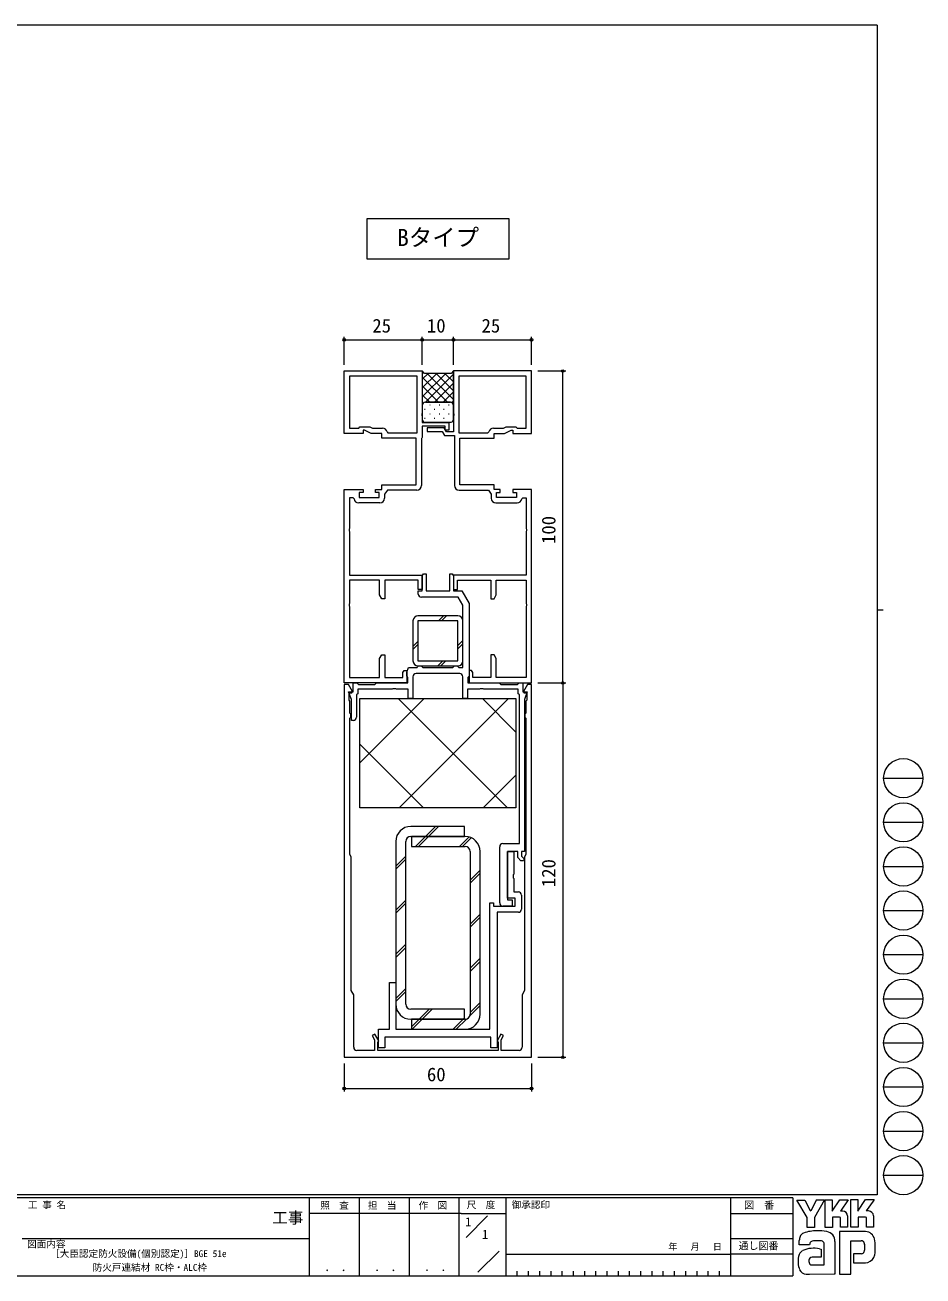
# Model space of a CAD drawing. Units: millimetres on the paper. Extents: x -283 to 283, y -202 to 202.
# Drawn here: x -4.4 to 283.4, y -201.5 to 199.5 of the extents above; entities that cross this region are included whole.
import ezdxf
from ezdxf.enums import TextEntityAlignment as Align

# ---------------------------------------------------------------- set-up
doc = ezdxf.new("R2010")
doc.units = ezdxf.units.MM
for name, color, linetype, lineweight in [('0-0_0', 3, 'Continuous', 9), ('0-1_USER1', 4, 'Continuous', 9), ('0-2_YKK_ZWAK', 6, 'Continuous', 9), ('0-3_YKK_11', 7, 'Continuous', 9), ('0-4_YKK_12', 7, 'Continuous', 9)]:
    doc.layers.add(name, color=color, linetype=linetype, lineweight=lineweight)
doc.styles.add('ＭＳ ゴシック', font='')
doc.styles.get('ＭＳ ゴシック').set_extended_font_data('MS Gothic')

msp = doc.modelspace()

# ---------------------------------------------------------------- linework, layer by layer
at = {"layer": '0-0_0'}
msp.add_lwpolyline([(105.215, 137.473), (150.584, 137.473), (150.584, 124.454), (105.215, 124.454)], close=True, dxfattribs=at)
at = {"layer": '0-1_USER1'}
for p, q in [((132.9, 87.934), (132.569, 88.265)), ((122.9, 86.022), (124.724, 87.846)), ((122.9, 83.193), (127.552, 87.846)), ((122.9, 80.365), (130.381, 87.846)), ((130.924, 78.596), (122.9, 86.621)), ((123.959, 78.596), (132.9, 87.537)), ((132.9, 79.449), (124.502, 87.846)), ((126.788, 78.596), (132.9, 84.708)), ((132.9, 82.278), (127.331, 87.846)), ((132.9, 85.106), (130.159, 87.846)), ((128.096, 78.596), (122.9, 83.792)), ((125.267, 78.596), (122.9, 80.964)), ((129.616, 78.596), (132.9, 81.88)), ((123.001, 78.034), (122.9, 78.135)), ((122.9, 77.596), (122.9, 73.154)), ((123.645, 76.311), (123.845, 76.311)), ((131.9, 78.596), (123.9, 78.596)), ((123.9, 78.596), (131.9, 78.596)), ((125.26, 77.726), (125.46, 77.726)), ((126.675, 76.311), (126.875, 76.311)), ((128.29, 77.726), (128.49, 77.726)), ((129.705, 76.311), (129.905, 76.311)), ((131.32, 77.726), (131.52, 77.726)), ((132.342, 78.493), (132.9, 79.051)), ((132.735, 76.311), (132.9, 76.311)), ((132.9, 73.154), (132.9, 77.596)), ((123.645, 73.481), (123.845, 73.481)), ((125.26, 74.896), (125.46, 74.896)), ((126.675, 73.481), (126.875, 73.481)), ((128.29, 74.896), (128.49, 74.896)), ((129.705, 73.481), (129.905, 73.481)), ((131.32, 74.896), (131.52, 74.896)), ((132.735, 73.481), (132.9, 73.481)), ((123.9, 72.154), (132.1, 72.154)), ((119.899, 8.496), (119.899, -4.304)), ((134.299, 10.096), (121.499, 10.096)), ((128.095, 8.496), (129.695, 10.096)), ((129.095, 8.496), (130.695, 10.096)), ((135.899, -4.304), (135.899, 8.496)), ((119.899, 0.301), (121.499, 1.901)), ((119.899, -0.699), (121.499, 0.901)), ((134.299, 0.559), (135.899, 2.159)), ((134.299, -0.441), (135.899, 1.159)), ((121.499, -5.904), (134.299, -5.904)), ((127.837, -5.904), (129.437, -4.304)), ((128.837, -5.904), (130.437, -4.304)), ((102.899, -37.046), (123.542, -16.404)), ((150.194, -51.404), (115.194, -16.404)), ((115.482, -51.404), (150.482, -16.404)), ((152.899, -27.168), (142.135, -16.404)), ((123.253, -51.404), (102.899, -31.05)), ((142.423, -51.404), (152.899, -40.927)), ((123.886, -60.604), (127.086, -57.404)), ((124.886, -60.604), (128.086, -57.404)), ((114.399, -62.204), (114.399, -114.404)), ((117.599, -114.404), (117.599, -62.204)), ((120.686, -63.804), (123.886, -60.604)), ((121.686, -63.804), (124.886, -60.604)), ((134.828, -63.804), (137.86, -60.772)), ((135.828, -63.804), (138.594, -61.038)), ((114.399, -70.09), (117.599, -66.89)), ((114.399, -71.09), (117.599, -67.89)), ((138.199, -65.404), (138.199, -117.604)), ((141.399, -117.604), (141.399, -65.404)), ((138.199, -74.574), (141.399, -71.374)), ((138.199, -75.574), (141.399, -72.374)), ((114.399, -84.232), (117.599, -81.032)), ((114.399, -85.232), (117.599, -82.032)), ((138.199, -88.716), (141.399, -85.516)), ((138.199, -89.716), (141.399, -86.516)), ((114.399, -98.374), (117.599, -95.174)), ((114.399, -99.374), (117.599, -96.174)), ((138.199, -102.858), (141.399, -99.658)), ((138.199, -103.858), (141.399, -100.658)), ((114.399, -112.516), (117.599, -109.316)), ((114.399, -113.516), (117.599, -110.316)), ((121.854, -119.204), (125.054, -116.004)), ((122.854, -119.204), (126.054, -116.004)), ((138.13, -118.07), (141.399, -114.801)), ((138.199, -117.001), (141.399, -113.801)), ((119.399, -121.658), (121.854, -119.204)), ((119.654, -122.404), (122.854, -119.204)), ((132.797, -122.404), (135.997, -119.204)), ((133.797, -122.404), (137.066, -119.134)), ((135.997, -119.204), (136.399, -118.801))]:
    msp.add_line(p, q, dxfattribs=at)
for points in [[(132.9, 88.596), (132.15, 87.846), (123.65, 87.846), (122.9, 88.596), (122.9, 77.596)], [(132.9, 77.596), (132.9, 88.596), (132.15, 87.846), (123.65, 87.846), (122.9, 88.596)], [(119.199, -60.604), (136.399, -60.604), (136.399, -57.404), (119.199, -57.404)], [(136.599, -60.604), (119.399, -60.604), (119.399, -63.804), (136.599, -63.804)], [(119.199, -119.204), (136.399, -119.204), (136.399, -116.004), (119.199, -116.004)], [(136.599, -119.204), (119.399, -119.204), (119.399, -122.404), (136.599, -122.404)]]:
    msp.add_lwpolyline(points, dxfattribs=at)
for points in [[(121.499, 8.496), (121.499, -4.304), (134.299, -4.304), (134.299, 8.496)], [(152.899, -51.404), (102.899, -51.404), (102.899, -16.404), (152.899, -16.404)]]:
    msp.add_lwpolyline(points, close=True, dxfattribs=at)
for centre, radius, start, end in [((123.9, 77.596), 1, 90, 180), ((123.9, 77.596), 1, 90, 180), ((131.9, 77.596), 1, 0, 90), ((131.9, 77.596), 1, 0, 90), ((123.9, 73.154), 1, 180, 270), ((131.957, 73.088), 0.945, 278.65949, 4.02089), ((121.499, 8.496), 1.6, 90, 180), ((134.299, 8.496), 1.6, 0, 90), ((121.499, -4.304), 1.6, 180, 270), ((134.299, -4.304), 1.6, 270, 0), ((119.199, -62.204), 4.8, 90, 180), ((119.199, -62.204), 1.6, 90, 180), ((136.599, -65.404), 4.8, 0, 90), ((136.599, -65.404), 1.6, 0, 90), ((119.199, -114.404), 4.8, 180, 270), ((119.199, -114.404), 1.6, 180, 270), ((136.599, -117.604), 1.6, 270, 0), ((136.599, -117.604), 4.8, 270, 0)]:
    msp.add_arc(centre, radius, start, end, dxfattribs=at)
at = {"layer": '0-2_YKK_ZWAK'}
for p, q in [((97.9, 90.596), (97.9, 99.596)), ((97.9, 98.596), (122.899, 98.596)), ((122.899, 90.596), (122.899, 99.596)), ((122.899, 90.596), (122.899, 99.596)), ((122.899, 98.596), (132.9, 98.596)), ((132.9, 90.596), (132.9, 99.596)), ((132.9, 90.596), (132.9, 99.596)), ((132.9, 98.596), (157.9, 98.596)), ((157.9, 90.596), (157.9, 99.596)), ((159.9, 88.596), (168.9, 88.596)), ((167.9, -11.404), (167.9, 88.596)), ((159.9, -11.404), (168.9, -11.404)), ((159.9, -11.404), (168.9, -11.404)), ((167.9, -11.404), (167.9, -131.404)), ((159.9, -131.404), (168.9, -131.404)), ((97.899, -133.404), (97.899, -142.404)), ((157.899, -133.404), (157.899, -142.404)), ((97.899, -141.404), (157.899, -141.404))]:
    msp.add_line(p, q, dxfattribs=at)
for centre in [(97.9, 98.596), (122.899, 98.596), (122.899, 98.596), (132.9, 98.596), (132.9, 98.596), (157.9, 98.596), (167.9, 88.596), (167.9, -11.404), (167.9, -11.404), (167.9, -131.404), (97.899, -141.404), (157.899, -141.404)]:
    msp.add_circle(centre, 0.425, dxfattribs=at)
at = {"layer": '0-3_YKK_11'}
for p, q in [((121.2, 86.896), (99.6, 86.896)), ((156.2, 86.896), (134.6, 86.896)), ((109.3, 46.296), (102.5, 46.296)), ((146.5, 46.296), (153.3, 46.296)), ((147.7, -81.904), (147.7, -63.904)), ((154.699, -79.404), (154.699, -83.904)), ((153.699, -84.904), (146.899, -84.904))]:
    msp.add_line(p, q, dxfattribs=at)
for points in [[(97.9, -11.404), (97.9, 50.596), (103.9, 50.596), (103.9, 49.596), (102.7, 49.596), (102.7, 47.996), (109.1, 47.996), (109.1, 49.596), (107.9, 49.596), (107.9, 50.596), (109.9, 50.596), (109.9, 52.096), (120.9, 52.096), (120.9, 67.096), (109.9, 67.096), (109.9, 68.596), (106.544, 68.596), (104.4, 69.596), (103.9, 69.596), (103.9, 68.596), (97.9, 68.596), (97.9, 88.596), (122.9, 88.596), (122.9, 75.055), (122.78, 74.871), (122.78, 74.321), (122.9, 74.138), (122.9, 72.096), (131.4, 72.096), (131.4, 69.596), (130.2, 69.596), (130.2, 70.896), (122.9, 70.896), (122.9, 67.296), (122.75, 67.103), (122.6, 66.909), (122.6, 51.896)], [(157.9, -11.404), (157.9, 50.596), (151.9, 50.596), (151.9, 49.596), (153.1, 49.596), (153.1, 47.996), (146.7, 47.996), (146.7, 49.596), (147.9, 49.596), (147.9, 50.596), (145.9, 50.596), (145.9, 52.096), (134.9, 52.096), (134.9, 67.096), (145.9, 67.096), (145.9, 68.596), (149.255, 68.596), (151.4, 69.596), (151.9, 69.596), (151.9, 68.596), (157.9, 68.596), (157.9, 88.596), (132.9, 88.596), (132.9, 75.055), (133.02, 74.871), (133.02, 74.321), (132.9, 74.138), (132.9, 69.096), (130.65, 69.096), (129.9, 70.396), (124.4, 70.396), (124.4, 69.196), (129.207, 69.196), (129.957, 67.896), (133.2, 67.896), (133.2, 51.896)], [(121.2, 86.896), (99.6, 86.896), (99.6, 70.296), (102.5, 70.296), (102.9, 70.696), (106.063, 70.696), (106.921, 70.296), (110.1, 70.296)], [(111.579, 69.046), (111.874, 68.796), (121.2, 68.796), (121.2, 86.896)], [(156.2, 86.896), (134.6, 86.896), (134.6, 68.796), (143.925, 68.796), (144.221, 69.046)], [(145.7, 70.296), (148.878, 70.296), (149.736, 70.696), (152.9, 70.696), (153.3, 70.296), (156.2, 70.296), (156.2, 86.896)], [(121.1, 50.396), (111.7, 50.396), (110.8, 49.111), (110.8, 47.796)], [(134.7, 50.396), (144.1, 50.396), (145, 49.111), (145, 47.796)], [(101.009, 47.63), (100.711, 47.896), (99.6, 47.896), (99.6, 38.055), (99.48, 37.871), (99.48, 37.321), (99.6, 37.138), (99.6, 23.096), (122.9, 23.096), (122.9, 18.596), (121.6, 18.596), (121.6, 21.596), (110.9, 21.596), (110.9, 15.596), (109.9, 15.596), (109.2, 16.809), (109.2, 21.596), (99.6, 21.596), (99.6, 14.055), (99.48, 13.871), (99.48, 13.321), (99.6, 13.138), (99.6, -9.704), (109.2, -9.704), (109.2, -3.616), (109.9, -2.404), (110.9, -2.404), (110.9, -9.704), (116.7, -9.704), (116.7, -8.097), (117.1, -7.404), (117.9, -7.404), (117.9, -11.404), (97.9, -11.404)], [(154.79, 47.63), (155.088, 47.896), (156.2, 47.896), (156.2, 38.055), (156.32, 37.871), (156.32, 37.321), (156.2, 37.138), (156.2, 23.096), (132.9, 23.096), (132.9, 18.596), (134.2, 18.596), (134.2, 21.596), (144.9, 21.596), (144.9, 15.596), (145.9, 15.596), (146.6, 16.809), (146.6, 21.596), (156.2, 21.596), (156.2, 14.055), (156.32, 13.871), (156.32, 13.321), (156.2, 13.138), (156.2, -9.704), (146.6, -9.704), (146.6, -3.616), (145.9, -2.404), (144.9, -2.404), (144.9, -9.704), (139.1, -9.704), (139.1, -8.097), (138.7, -7.404), (137.9, -7.404), (137.9, -11.404), (157.9, -11.404)], [(121.6, 17.096), (121.6, 18.096), (122.9, 18.096), (122.9, 22.904), (123.3, 23.596), (124.1, 23.596), (124.1, 18.096), (131.7, 18.096), (131.7, 23.596), (132.5, 23.596), (132.9, 22.904), (132.9, 18.096), (135.59, 18.096), (137.9, 14.096), (137.9, -9.204), (137.7, -9.404), (137.5, -9.604), (137.5, -11.404), (147.6, -11.404), (147.9, -11.704), (148.1, -11.904), (153.4, -11.904), (153.6, -11.704), (153.9, -11.404), (155.1, -11.404), (155.1, -14.204), (156.528, -14.204), (155.6, -16.754)], [(100.8, -23.404), (100.2, -23.404), (100.2, -16.754), (99.271, -14.204), (100.7, -14.204), (100.7, -11.404), (101.9, -11.404), (102.2, -11.704), (102.4, -11.904), (107.7, -11.904), (107.9, -11.704), (108.2, -11.404), (118.3, -11.404), (118.3, -9.604), (118.1, -9.404), (117.9, -9.204), (117.9, -7.904), (118.446, -6.404), (121.2, -6.404), (121.4, -6.204), (121.7, -5.904), (122.6, -5.904), (122.9, -6.204), (123.1, -6.404), (132.7, -6.404), (132.9, -6.204), (133.2, -5.904), (134.1, -5.904), (134.4, -6.204), (134.6, -6.404), (135.9, -6.404), (135.9, 13.561), (134.435, 16.096), (122.6, 16.096)], [(97.899, -11.904), (97.899, -131.404), (157.899, -131.404), (157.899, -11.904), (156.599, -11.904), (155.276, -14.195), (155.473, -14.536), (156.399, -14.536), (156.399, -16.904), (156.099, -17.204), (156.099, -21.104), (155.799, -21.404), (155.799, -22.404), (156.099, -22.704), (156.099, -66.404), (155.699, -67.096), (155.699, -110.018), (154.899, -111.404), (154.899, -128.204)], [(100.899, -128.204), (100.899, -111.404), (100.099, -110.018), (100.099, -67.096), (99.699, -66.404), (99.699, -22.704), (99.999, -22.404), (99.999, -21.404), (99.699, -21.104), (99.699, -17.204), (99.399, -16.904), (99.399, -14.536), (100.326, -14.536), (100.523, -14.195), (99.199, -11.904), (97.899, -11.904)], [(119.9, -9.404), (119.9, -16.404), (118.4, -16.404), (118.4, -13.404), (114.57, -13.404), (114.379, -13.261), (113.42, -13.261), (113.229, -13.404), (102.2, -13.404), (102.2, -14.873), (101.8, -15.104), (101.8, -22.404)], [(134.9, -8.404), (127.9, -8.404), (120.9, -8.404)], [(148.7, -62.904), (154, -62.904), (154, -15.104), (153.6, -14.873), (153.6, -13.404), (142.57, -13.404), (142.379, -13.261), (141.42, -13.261), (141.229, -13.404), (137.4, -13.404), (137.4, -16.404), (135.9, -16.404), (135.9, -9.404)], [(155.6, -16.754), (155.6, -65.404), (154.7, -65.404), (154.7, -66.906), (155.55, -67.757), (155.282, -68.404), (154.5, -68.404), (153.5, -67.404), (153.5, -65.404), (150.2, -65.404), (150.2, -80.904), (151.7, -80.904), (151.7, -82.904), (148.7, -82.904)], [(146.899, -84.904), (146.899, -128.404), (144.899, -128.404), (144.899, -124.904), (110.899, -124.904), (110.899, -128.404), (108.899, -128.404), (108.899, -122.404), (112.399, -122.404), (112.399, -107.404), (114.399, -107.404), (114.399, -122.404), (144.499, -122.404), (144.499, -81.904), (145.699, -81.904), (145.699, -82.904), (152.699, -82.904), (152.699, -80.404), (150.199, -80.404), (150.199, -65.404), (152.199, -65.404), (152.199, -72.733), (152.057, -72.924), (152.057, -73.883), (152.199, -74.074), (152.199, -78.404), (153.699, -78.404)], [(153.899, -129.204), (148.2, -129.204), (148.2, -125.771), (148.96, -124.454), (148.094, -123.954), (146.853, -126.104), (147.2, -126.704), (147.2, -129.204), (108.6, -129.204), (108.6, -126.704), (108.946, -126.104), (107.705, -123.954), (106.839, -124.454), (107.6, -125.771), (107.6, -129.204), (101.899, -129.204)]]:
    msp.add_lwpolyline(points, dxfattribs=at)
for centre, radius, start, end in [((110.1, 68.796), 1.5, 9.59408, 89.99999), ((145.7, 68.796), 1.5, 90.00001, 170.40592), ((121.1, 51.896), 1.5, 270.00001, 359.99999), ((134.7, 51.896), 1.5, 180.00001, 269.99999), ((102.5, 47.796), 1.5, 186.37939, 270), ((109.3, 47.796), 1.5, 270.00001, 359.99999), ((146.5, 47.796), 1.5, 180.00001, 269.99999), ((153.3, 47.796), 1.5, 270, 353.62061), ((122.6, 17.096), 1, 180.00001, 269.99999), ((120.9, -9.404), 1, 90.00001, 179.99999), ((134.9, -9.404), 1, 0.00001, 89.99999), ((100.8, -22.404), 1, 270.00001, 359.99999), ((148.7, -63.904), 1, 90.00001, 179.99999), ((153.699, -79.404), 1, 0.00001, 89.99999), ((148.7, -81.904), 1, 180.00001, 269.99999), ((153.699, -83.904), 1, 270.00001, 359.99999), ((101.899, -128.204), 1, 180.00001, 269.99999), ((153.899, -128.204), 1, 270.00001, 359.99999)]:
    msp.add_arc(centre, radius, start, end, dxfattribs=at)
at = {"layer": '0-4_YKK_12'}
for p, q in [((268.637, 199.5), (-281.363, 199.5)), ((268.637, 199.5), (268.637, -175.5)), ((268.637, 12), (270.637, 12)), ((270.763, -41.94), (283.363, -41.94)), ((270.763, -56.08), (283.363, -56.08)), ((270.763, -70.22), (283.363, -70.22)), ((270.763, -84.36), (283.363, -84.36)), ((270.763, -98.5), (283.363, -98.5)), ((270.763, -112.64), (283.363, -112.64)), ((270.763, -126.78), (283.363, -126.78)), ((270.763, -140.92), (283.363, -140.92)), ((270.763, -155.06), (283.363, -155.06)), ((270.763, -169.2), (283.363, -169.2)), ((268.637, -175.5), (-281.363, -175.5)), ((241.637, -176.5), (-281.363, -176.5)), ((86.637, -176.5), (86.637, -201.5)), ((102.637, -176.5), (102.637, -201.5)), ((118.637, -176.5), (118.637, -201.5)), ((134.637, -176.5), (134.637, -201.5)), ((149.637, -176.5), (149.637, -201.5)), ((221.637, -176.5), (221.637, -201.5)), ((241.637, -176.5), (241.637, -201.5)), ((246.231, -182.785), (242.949, -177.147)), ((242.949, -177.147), (245.459, -177.147)), ((245.459, -177.147), (247.254, -180.506)), ((249.234, -177.07), (247.409, -180.622)), ((251.824, -177.07), (248.587, -182.804)), ((249.234, -177.07), (251.824, -177.07)), ((251.965, -185.951), (251.965, -177.089)), ((251.965, -177.089), (254.263, -177.089)), ((254.263, -180.731), (256.676, -177.051)), ((254.263, -177.089), (254.263, -180.731)), ((256.676, -177.051), (259.408, -177.051)), ((259.408, -177.051), (256.88, -180.719)), ((260.19, -185.874), (260.19, -177.012)), ((260.19, -177.012), (262.526, -177.012)), ((262.526, -180.72), (264.978, -177.012)), ((262.526, -177.012), (262.526, -180.72)), ((264.978, -177.012), (267.681, -177.012)), ((267.411, -177.475), (265.181, -180.661)), ((267.681, -177.012), (267.411, -177.475)), ((135.34, -181.5), (86.637, -181.5)), ((135.34, -181.5), (149.637, -181.5)), ((136.901, -189.169), (143.825, -182.245)), ((221.637, -181.5), (241.637, -181.5)), ((246.231, -185.97), (246.231, -182.785)), ((247.254, -180.506), (247.409, -180.622)), ((248.587, -182.804), (248.587, -185.97)), ((256.618, -182.63), (254.34, -182.63)), ((254.34, -182.63), (254.34, -185.951)), ((256.927, -182.746), (256.618, -182.63)), ((257.622, -180.719), (256.88, -180.719)), ((256.927, -185.893), (256.927, -182.746)), ((259.167, -182.263), (259.167, -185.893)), ((265.923, -180.661), (265.181, -180.661)), ((265.21, -185.854), (265.21, -182.727)), ((267.469, -182.263), (267.469, -185.854)), ((248.587, -185.97), (246.231, -185.97)), ((254.34, -185.951), (251.965, -185.951)), ((256.657, -187.283), (256.657, -200.933)), ((264.939, -187.283), (256.657, -187.283)), ((259.167, -185.893), (256.927, -185.893)), ((262.623, -185.874), (260.19, -185.874)), ((265.21, -185.818), (265.246, -185.854)), ((267.469, -185.854), (265.21, -185.854)), ((-5.363, -189.5), (86.637, -189.5)), ((221.637, -189.5), (241.637, -189.5)), ((250.884, -190.218), (248.243, -190.268)), ((251.656, -197.979), (251.656, -191.029)), ((255.151, -190.488), (255.151, -200.914)), ((260.248, -200.933), (260.248, -190.256)), ((260.248, -190.256), (263.569, -190.256)), ((264.618, -191.326), (264.631, -193.208)), ((140.689, -200.318), (147.491, -193.515)), ((149.637, -194.5), (221.637, -194.5)), ((241.637, -194.5), (221.637, -194.5)), ((250.691, -195.45), (247.838, -195.453)), ((250.189, -192.766), (250.691, -192.882)), ((250.691, -192.882), (250.691, -195.45)), ((263.646, -194.349), (261.117, -194.349)), ((261.117, -194.349), (261.117, -197.303)), ((153.237, -200), (153.237, -201.5)), ((156.837, -200), (156.837, -201.5)), ((160.437, -200), (160.437, -201.5)), ((164.037, -200), (164.037, -201.5)), ((167.637, -200), (167.637, -201.5)), ((171.237, -200), (171.237, -201.5)), ((174.837, -200), (174.837, -201.5)), ((178.437, -200), (178.437, -201.5)), ((182.037, -200), (182.037, -201.5)), ((185.637, -200), (185.637, -201.5)), ((189.237, -200), (189.237, -201.5)), ((192.837, -200), (192.837, -201.5)), ((196.437, -200), (196.437, -201.5)), ((200.037, -200), (200.037, -201.5)), ((203.637, -200), (203.637, -201.5)), ((207.237, -200), (207.237, -201.5)), ((210.837, -200), (210.837, -201.5)), ((214.437, -200), (214.437, -201.5)), ((218.037, -200), (218.037, -201.5)), ((247.641, -197.979), (251.656, -197.979)), ((251.347, -197.979), (251.598, -197.979)), ((251.656, -197.978), (251.657, -197.979)), ((261.117, -197.303), (264.92, -197.303)), ((264.92, -197.303), (265.692, -197.13)), ((-281.363, -201.5), (241.637, -201.5)), ((247.042, -200.972), (245.98, -200.972)), ((254.919, -200.952), (247.042, -200.972)), ((255.151, -200.914), (254.919, -200.952)), ((256.657, -200.933), (259.688, -200.933)), ((259.688, -200.933), (260.248, -200.933))]:
    msp.add_line(p, q, dxfattribs=at)
for points in [[(265.21, -182.727), (264.901, -182.611), (262.623, -182.611), (262.623, -185.874)], [(247.042, -191.55), (243.721, -191.55), (243.721, -190.172)]]:
    msp.add_lwpolyline(points, dxfattribs=at)
for centre in [(277.063, -41.94), (277.063, -56.08), (277.063, -70.22), (277.063, -84.36), (277.063, -98.5), (277.063, -112.64), (277.063, -126.78), (277.063, -140.92), (277.063, -155.06), (277.063, -169.2)]:
    msp.add_circle(centre, 6.3, dxfattribs=at)
for centre, radius, start, end in [((257.622, -182.263), 1.545, 0.00166, 89.99604), ((265.923, -182.206), 1.545, 0.00166, 89.99604), ((245.642, -189.397), 1.746, 109.02127, 161.51264), ((249.296, -199.644), 12.629, 89.89165, 109.30848), ((249.667, -201.831), 14.82, 78.7801, 91.46938), ((252.016, -190.426), 3.178, 40.66422, 80.31694), ((251.858, -190.418), 3.294, 358.78059, 38.76563), ((264.831, -190.386), 3.101, 14.44572, 87.08746), ((247.322, -190.19), 3.598, 158.41083, 179.71775), ((248.548, -191.505), 1.507, 138.46382, 181.71359), ((248.148, -191.479), 1.215, 85.50551, 126.78038), ((250.534, -191.324), 1.161, 14.7552, 72.44995), ((263.683, -191.128), 0.878, 16.43123, 96.91661), ((262.016, -191.648), 2.624, 4.93423, 17.03552), ((253.184, -192.348), 14.9, 350.99027, 10.67625), ((251.243, -196.782), 7.916, 168.76372, 199.80079), ((246.228, -195.734), 2.792, 121.82711, 169.08475), ((248.437, -202.11), 9.506, 79.38098, 112.05825), ((248.481, -196.734), 1.692, 171.08203, 216.71923), ((247.844, -196.485), 1.032, 90.33953, 178.03639), ((263.647, -193.417), 0.933, 269.95468, 342.90145), ((262.001, -192.958), 2.64, 343.6902, 354.75362), ((264.876, -194.175), 3.065, 285.44291, 349.90448), ((246.237, -198.245), 2.731, 207.31435, 263.59464), ((247.816, -196.904), 1.09, 230.9728, 260.75491)]:
    msp.add_arc(centre, radius, start, end, dxfattribs=at)

# ---------------------------------------------------------------- texts
at = {"layer": '0-0_0', "style": 'ＭＳ ゴシック'}
for s, height, p in [('Bタイプ', 5.499, (114.828, 127.001)), ('1', 2.933, (136.637, -186.5)), ('1', 2.933, (142.018, -190.5)), ('［大臣認定防火設備(個別認定)］BGE 51e', 2.199, (3.606, -196.107)), ('防火戸連結材 RC枠・ALC枠', 2.199, (17.242, -200.518))]:
    msp.add_text(s, height=height, dxfattribs=at).set_placement(p, align=Align.BOTTOM_LEFT)
at = {"layer": '0-2_YKK_ZWAK', "style": 'ＭＳ ゴシック'}
for s, p in [('25', (106.88, 99.596)), ('10', (124.38, 99.596)), ('25', (141.88, 99.596)), ('60', (124.379, -140.404))]:
    msp.add_text(s, height=4.399, dxfattribs=at).set_placement(p, align=Align.BOTTOM_LEFT)
for s, p in [('100', (166.9, 33.156)), ('120', (166.9, -76.844))]:
    msp.add_text(s, height=4.399, rotation=90, dxfattribs=at).set_placement(p, align=Align.BOTTOM_LEFT)
at = {"layer": '0-4_YKK_12', "style": 'ＭＳ ゴシック'}
for s, height, p in [('工 事 名', 2.199, (-3.497, -180.452)), ('照  査', 2.199, (90.201, -180.629)), ('担  当', 2.199, (105.462, -180.629)), ('作  図', 2.199, (121.723, -180.616)), ('尺  度', 2.199, (137.146, -180.455)), ('御承認印', 2.199, (151.542, -180.452)), ('図\u3000番', 2.346, (226.064, -180.687)), ('工事', 3.666, (74.802, -185.755)), ('図面内容', 2.199, (-3.779, -193.035)), ('年   月   日', 2.073, (201.763, -193.764)), ('通し図番', 2.346, (224.265, -193.703)), (' ． ．', 2.566, (89.819, -200.747)), (' ． ．', 2.566, (105.819, -200.747)), (' ． ．', 2.566, (121.819, -200.747))]:
    msp.add_text(s, height=height, dxfattribs=at).set_placement(p, align=Align.BOTTOM_LEFT)

doc.saveas('drawing.dxf')
